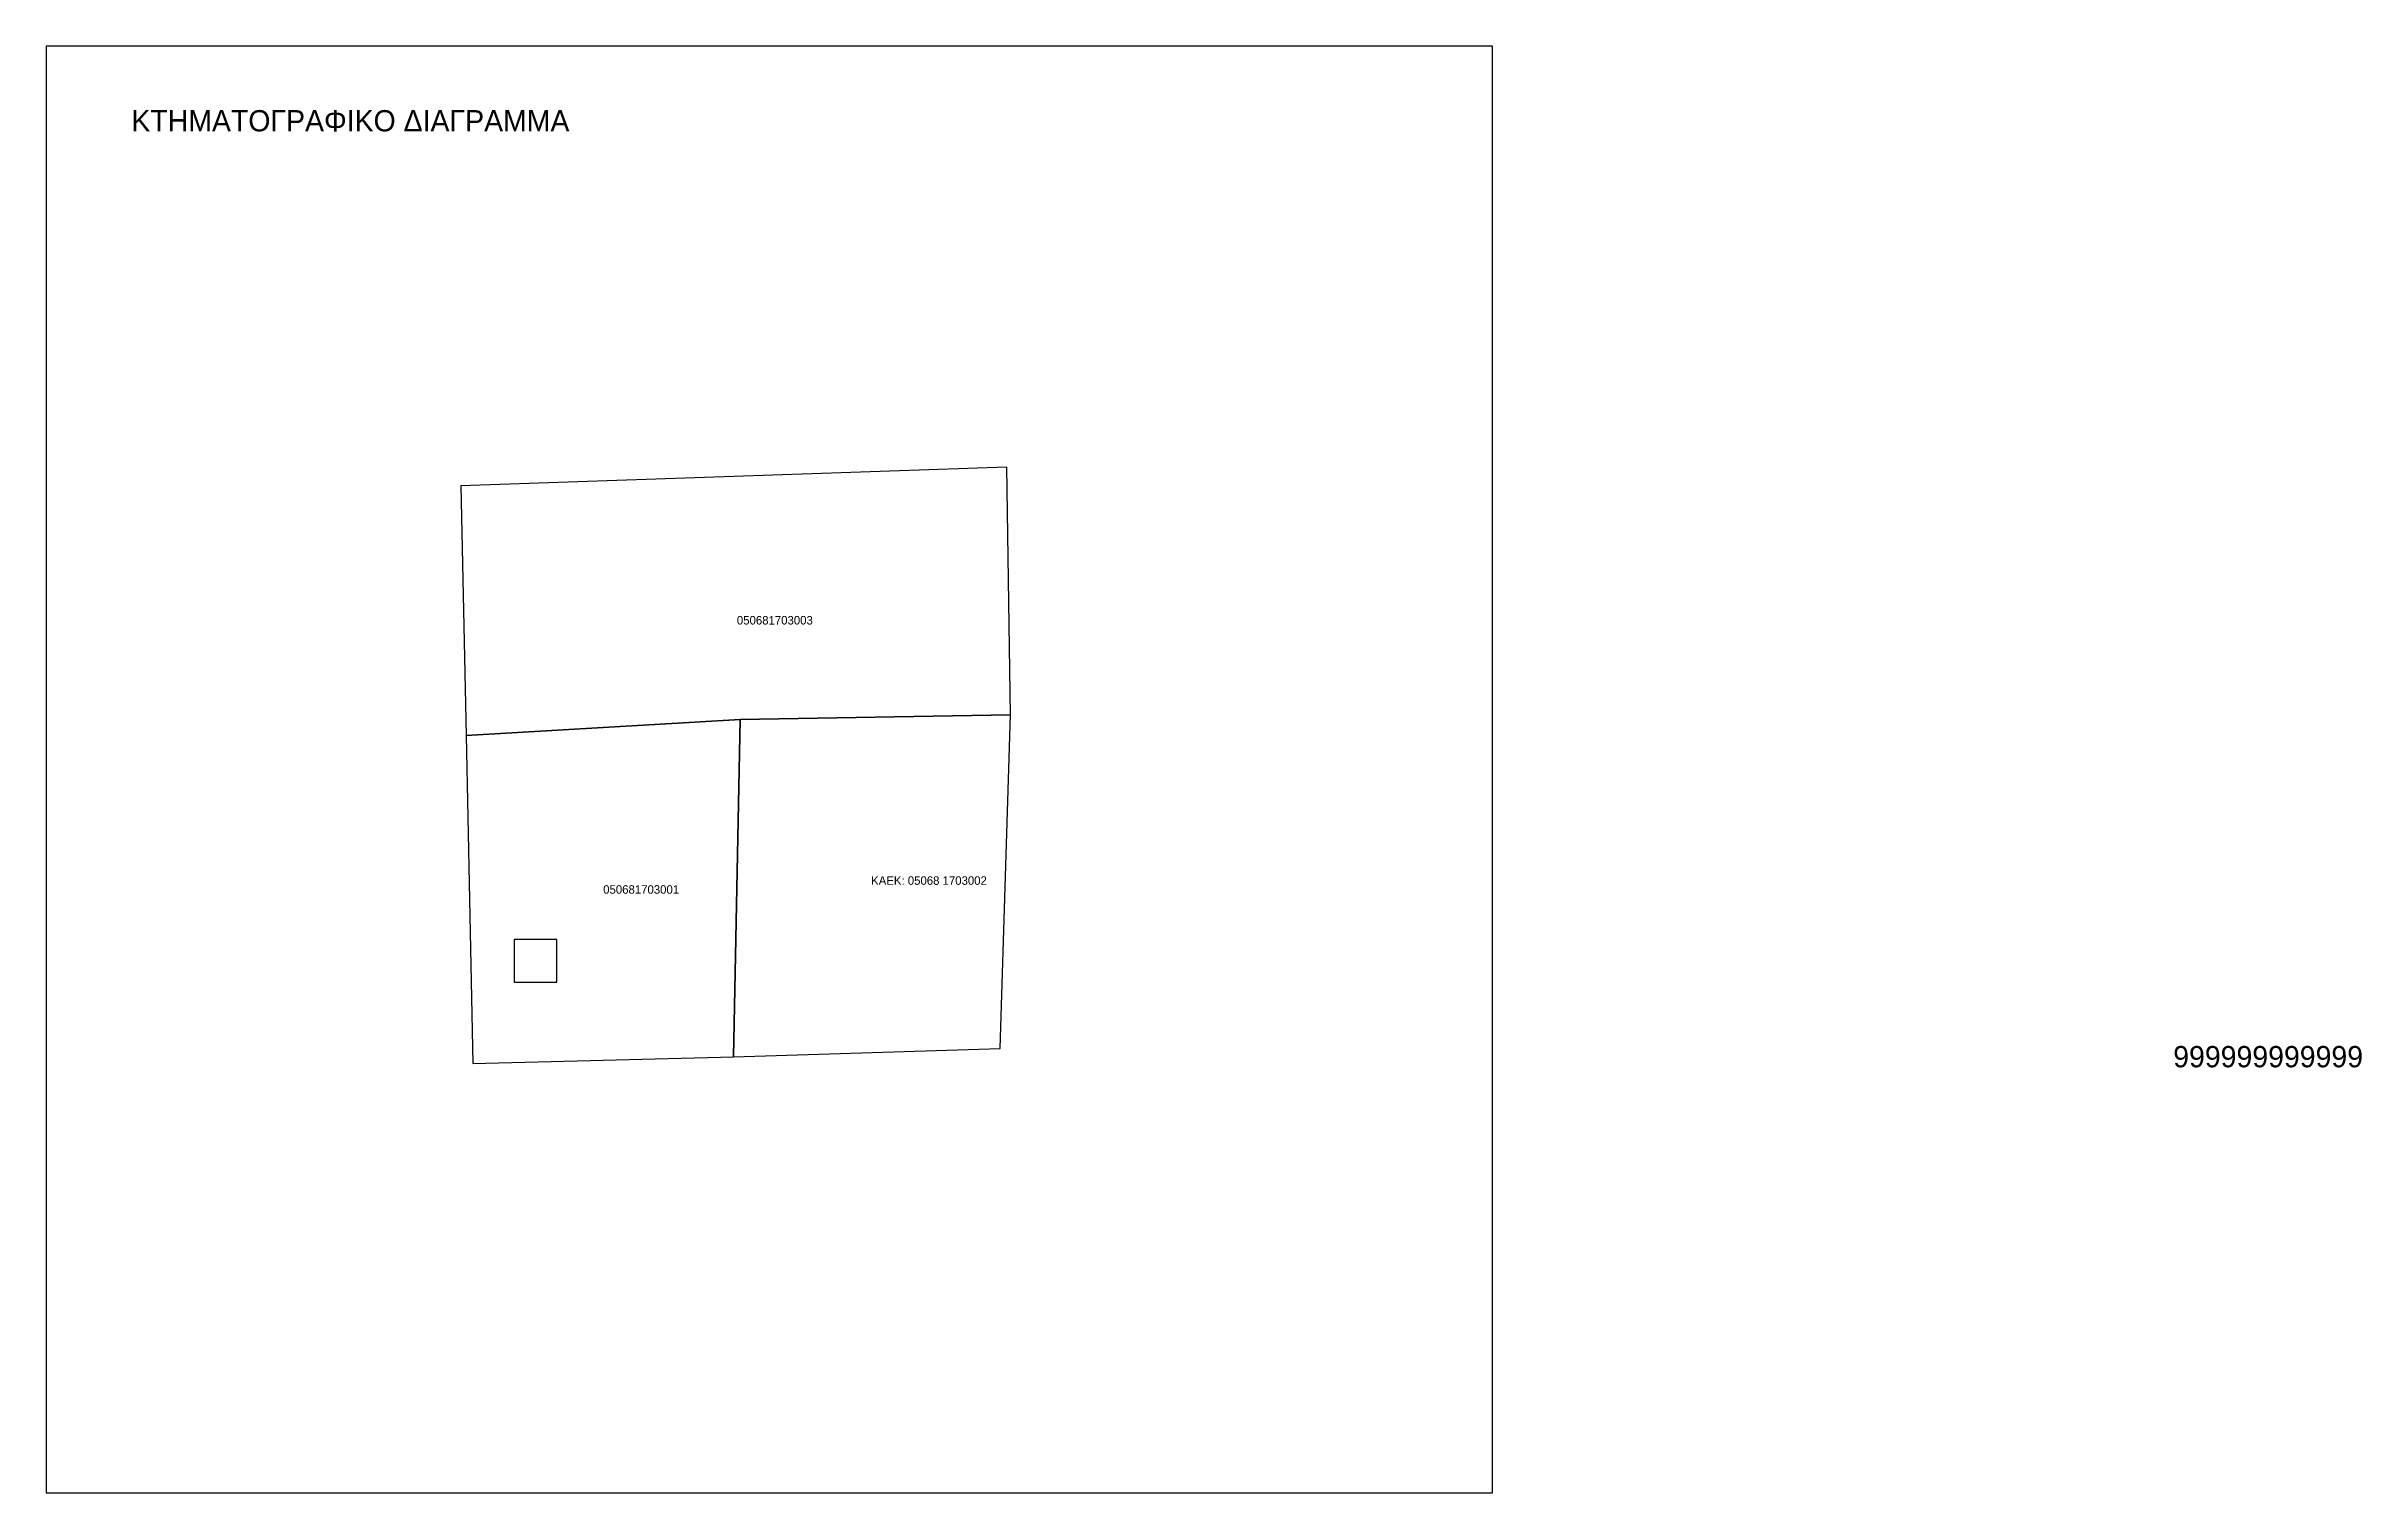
# Model space of a CAD drawing. Header units: metres. Extents: x 476150 to 476422, y 4205050 to 4205220.
import ezdxf

# ---------------------------------------------------------------- set-up
doc = ezdxf.new("R2010")
doc.units = ezdxf.units.M

msp = doc.modelspace()

# ---------------------------------------------------------------- linework, layer by layer
at = {"layer": 'FRAME'}
msp.add_lwpolyline([(476150, 4205050), (476320, 4205050), (476320, 4205220), (476150, 4205220)], close=True, dxfattribs=at)
at = {"layer": 'ΓΕΩΤΕΜΑΧΙΑ'}
for points in [[(476199.345, 4205139.012), (476231.567, 4205140.89), (476263.333, 4205141.444), (476262.904, 4205170.517), (476198.712, 4205168.338)], [(476200.123, 4205100.456), (476230.789, 4205101.234), (476231.567, 4205140.89), (476199.345, 4205139.012)], [(476230.789, 4205101.234), (476262.111, 4205102.222), (476263.333, 4205141.444), (476231.567, 4205140.89)]]:
    msp.add_lwpolyline(points, close=True, dxfattribs=at)
at = {"layer": 'ΚΤΙΡΙΑ'}
msp.add_lwpolyline([(476205, 4205110), (476210, 4205110), (476210, 4205115), (476205, 4205115)], close=True, dxfattribs=at)

# ---------------------------------------------------------------- texts
at = {"layer": 'FRAME'}
msp.add_text('ΚΤΗΜΑΤΟΓΡΑΦΙΚΟ ΔΙΑΓΡΑΜΜΑ', height=2.5, dxfattribs=at).set_placement((476160, 4205210))
at = {"layer": 'ΚΑΕΚ'}
for s, height, p in [('050681703003', 1, (476231.1722, 4205152.0402)), ('050681703001', 1, (476215.456, 4205120.398)), ('ΚΑΕΚ: 05068 1703002', 1, (476246.95, 4205121.4475)), ('999999999999', 2.5, (476400, 4205100))]:
    msp.add_text(s, height=height, dxfattribs=at).set_placement(p)

doc.saveas('drawing.dxf')
